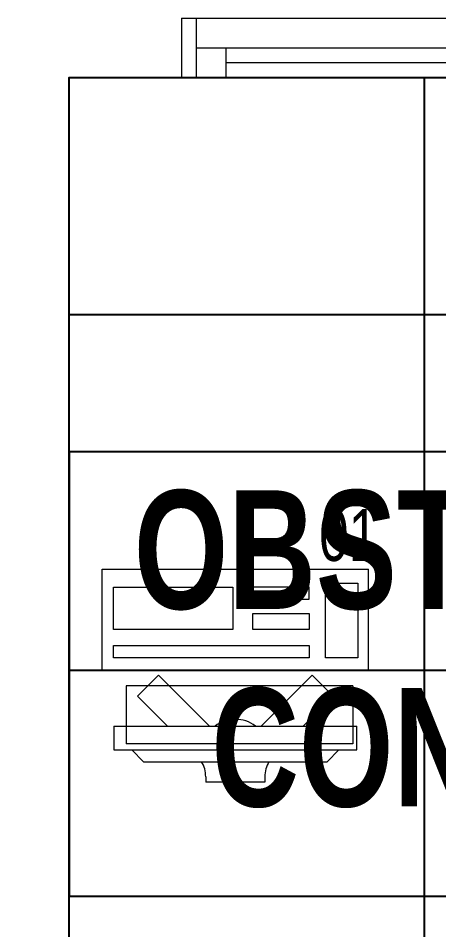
# Model space of a CAD drawing. Extents: x -12260 to 304645, y -29287 to 19916.
# Drawn here: x 25790 to 26500, y -4248 to -2710 of the extents above; entities that cross this region are included whole.
import ezdxf
from ezdxf import colors
from ezdxf.entities.mleader import LeaderData, LeaderLine
from ezdxf.math import Vec2, Vec3

# ---------------------------------------------------------------- set-up
doc = ezdxf.new("R2010")
doc.units = 0
doc.header["$LTSCALE"] = 0.25
doc.linetypes.add('DASHDOT', pattern=[25.4, 12.7, -6.35, 0, -6.35])
for name, color, linetype, lineweight in [('01-First Floor$0$72_EGR_BASE_TEXT', 252, 'Continuous', 5), ('01-First Floor$0$72_EGR_EQP_TAG', 142, 'Continuous', 5), ('01-First Floor$0$Aluminum', 251, 'Continuous', 5), ('01-First Floor$0$LOADING', 253, 'Continuous', 5), ('01-First Floor$0$Walls', 251, 'Continuous', 5), ('E-LITE-CLNG-CNDT', 6, 'DASHDOT', 35), ('T-DATA-TEXT', 2, 'Continuous', 25)]:
    doc.layers.add(name, color=color, linetype=linetype, lineweight=lineweight)
doc.layers.add('01-First Floor$0$FALSE CEILING', color=251, linetype='Continuous')
doc.styles.add('01-First Floor$0$X3G_ENTITY_257CFD', font='swisscl.ttf', dxfattribs={"height": 200})
doc.styles.add('01-First Floor$0$X3G_ENTITY_9EC9', font='swisscl.ttf', dxfattribs={"height": 0.2})
doc.styles.add('DC_Elc_Romans', font='elc_romans.shx', dxfattribs={"width": 0.7})

# ---------------------------------------------------------------- blocks, each defined once
blk = doc.blocks.new('01-First Floor$0$ITCWLS1-P')
at = {"layer": '01-First Floor$0$LOADING'}
for p, q in [((-0.17, 0.45), (-0.17, 0)), ((-0.17, 0.45), (0, 0.45)), ((0, 0.45), (0, 0)), ((-0.2651, 0.43, 0), (-0.3051, 0.43, 0)), ((-0.3051, 0.43, 0), (-0.3051, 0.02, 0)), ((-0.2651, 0.43, 0), (-0.2651, 0.02, 0)), ((-0.1496, 0.4305), (-0.1291, 0.4305)), ((-0.1291, 0.4305), (-0.1291, 0.4089)), ((-0.3251, 0.38, 0), (-0.3051, 0.4, 0)), ((-0.197, 0.4094), (-0.295, 0.4094)), ((-0.295, 0.0264), (-0.295, 0.4094)), ((-0.197, 0.0264), (-0.197, 0.4094)), ((-0.3251, 0.38, 0), (-0.3251, 0.07, 0)), ((-0.3503, 0.275), (-0.3596, 0.275)), ((-0.3596, 0.175), (-0.3596, 0.275)), ((-0.3503, 0.175), (-0.3596, 0.175)), ((-0.3251, 0.07, 0), (-0.3051, 0.05, 0)), ((-0.3051, 0.02, 0), (-0.2651, 0.02, 0)), ((-0.197, 0.0264), (-0.295, 0.0264)), ((-0.17, 0), (0, 0))]:
    blk.add_line(p, q, dxfattribs=at)
at = {"layer": '01-First Floor$0$LOADING', "extrusion": (2.48281e-10, 3.18408e-10, -1)}
for p, q in [((-0.2651, 0.3395), (-0.2144, 0.3902)), ((-0.1791, 0.3548), (-0.2144, 0.3902)), ((-0.2651, 0.2688), (-0.1791, 0.3548))]:
    blk.add_line(p, q, dxfattribs=at)
at = {"layer": '01-First Floor$0$LOADING', "extrusion": (2.48281e-10, -3.18408e-10, -1)}
for p, q in [((-0.2651, 0.1812), (-0.1791, 0.0952)), ((-0.2651, 0.1105), (-0.2144, 0.0598)), ((-0.1791, 0.0952), (-0.2144, 0.0598))]:
    blk.add_line(p, q, dxfattribs=at)
at = {"layer": '01-First Floor$0$LOADING'}
for points in [[(-0.1291, 0.4089), (-0.1291, 0.1), (-0.1496, 0.1), (-0.1496, 0.4305)], [(-0.1496, 0.1), (-0.1496, 0.1), (-0.1496, 0.1), (-0.1496, 0.1), (-0.1496, 0.1), (-0.1496, 0.1), (-0.1496, 0.1), (-0.1496, 0.1), (-0.1496, 0.1)], [(-0.1496, 0.1), (-0.1496, 0.1), (-0.1496, 0.1), (-0.1496, 0.1), (-0.1496, 0.1), (-0.1496, 0.1), (-0.1496, 0.1), (-0.1496, 0.1), (-0.1496, 0.1), (-0.1496, 0.1), (-0.1496, 0.1), (-0.1496, 0.1), (-0.1496, 0.1), (-0.1496, 0.1), (-0.1496, 0.1), (-0.1496, 0.1), (-0.1496, 0.1), (-0.1496, 0.1)], [(-0.1496, 0.1), (-0.1496, 0.1), (-0.1496, 0.1), (-0.1496, 0.1), (-0.1496, 0.1), (-0.1496, 0.1), (-0.1496, 0.1), (-0.1496, 0.1), (-0.1496, 0.1), (-0.1496, 0.1)], [(-0.1496, 0.1), (-0.1496, 0.1), (-0.1496, 0.1), (-0.1496, 0.1), (-0.1496, 0.1), (-0.1496, 0.1), (-0.1496, 0.1)], [(-0.1496, 0.1), (-0.1496, 0.1), (-0.1496, 0.1), (-0.1496, 0.1), (-0.1496, 0.1), (-0.1496, 0.1), (-0.1496, 0.1), (-0.1496, 0.1), (-0.1496, 0.1), (-0.1496, 0.1)], [(-0.1496, 0.1), (-0.1496, 0.1), (-0.1496, 0.1), (-0.1496, 0.1), (-0.1496, 0.1), (-0.1496, 0.1), (-0.1496, 0.1), (-0.1496, 0.1), (-0.1496, 0.1), (-0.1496, 0.1), (-0.1496, 0.1), (-0.1496, 0.1), (-0.1496, 0.1), (-0.1496, 0.1), (-0.1496, 0.1)], [(-0.1496, 0.1), (-0.1496, 0.1), (-0.1496, 0.1), (-0.1496, 0.1), (-0.1496, 0.1), (-0.1496, 0.1), (-0.1496, 0.1), (-0.1496, 0.1), (-0.1496, 0.1), (-0.1496, 0.1)], [(-0.1496, 0.1), (-0.1496, 0.1), (-0.1496, 0.1), (-0.1496, 0.1), (-0.1496, 0.1), (-0.1496, 0.1), (-0.1496, 0.1), (-0.1496, 0.1), (-0.1496, 0.1), (-0.1496, 0.1)], [(-0.1496, 0.1), (-0.1496, 0.1), (-0.1496, 0.1), (-0.1496, 0.1), (-0.1496, 0.1), (-0.1496, 0.1), (-0.1496, 0.1), (-0.1496, 0.1), (-0.1496, 0.1), (-0.1496, 0.1), (-0.1496, 0.1), (-0.1496, 0.1), (-0.1496, 0.1), (-0.1496, 0.1), (-0.1496, 0.1), (-0.1496, 0.1), (-0.1496, 0.1), (-0.1496, 0.1), (-0.1496, 0.1), (-0.1496, 0.1), (-0.1496, 0.1), (-0.1496, 0.1), (-0.1496, 0.1), (-0.1496, 0.1), (-0.1496, 0.1), (-0.1496, 0.1), (-0.1496, 0.1), (-0.1496, 0.1), (-0.1496, 0.1), (-0.1496, 0.1), (-0.1496, 0.1), (-0.1496, 0.1), (-0.1496, 0.1), (-0.1496, 0.1), (-0.1496, 0.1), (-0.1496, 0.1), (-0.1496, 0.1), (-0.1496, 0.1), (-0.1496, 0.1), (-0.1496, 0.1), (-0.1496, 0.1), (-0.1496, 0.1), (-0.1496, 0.1), (-0.1496, 0.1), (-0.1496, 0.1), (-0.1496, 0.1), (-0.1496, 0.1), (-0.1496, 0.1), (-0.1496, 0.1), (-0.1496, 0.1), (-0.1496, 0.1), (-0.1496, 0.1), (-0.1496, 0.1), (-0.1496, 0.1)], [(-0.1496, 0.1), (-0.1496, 0.1), (-0.1496, 0.1), (-0.1496, 0.1), (-0.1496, 0.1), (-0.1496, 0.1), (-0.1496, 0.1), (-0.1496, 0.1), (-0.1496, 0.1), (-0.1496, 0.1), (-0.1496, 0.1), (-0.1496, 0.1), (-0.1496, 0.1), (-0.1496, 0.1), (-0.1496, 0.1), (-0.1496, 0.1), (-0.1496, 0.1), (-0.1496, 0.1), (-0.1496, 0.1), (-0.1496, 0.1), (-0.1496, 0.1), (-0.1496, 0.1), (-0.1496, 0.1), (-0.1496, 0.1), (-0.1496, 0.1), (-0.1496, 0.1), (-0.1496, 0.1), (-0.1496, 0.1), (-0.1496, 0.1), (-0.1496, 0.1), (-0.1496, 0.1), (-0.1496, 0.1), (-0.1496, 0.1), (-0.1496, 0.1), (-0.1496, 0.1), (-0.1496, 0.1), (-0.1496, 0.1), (-0.1496, 0.1), (-0.1496, 0.1), (-0.1496, 0.1), (-0.1496, 0.1), (-0.1496, 0.1), (-0.1496, 0.1), (-0.1496, 0.1), (-0.1496, 0.1), (-0.1496, 0.1), (-0.1496, 0.1), (-0.1496, 0.1), (-0.1496, 0.1), (-0.1496, 0.1), (-0.1496, 0.1), (-0.1496, 0.1), (-0.1496, 0.1), (-0.1496, 0.1), (-0.1496, 0.1), (-0.1496, 0.1), (-0.1496, 0.1), (-0.1496, 0.1), (-0.1496, 0.1), (-0.1496, 0.1), (-0.1496, 0.1), (-0.1496, 0.1), (-0.1496, 0.1), (-0.1496, 0.1), (-0.1496, 0.1), (-0.1496, 0.1), (-0.1496, 0.1), (-0.1496, 0.1), (-0.1496, 0.1), (-0.1496, 0.1), (-0.1496, 0.1), (-0.1496, 0.1), (-0.1496, 0.1), (-0.1496, 0.1), (-0.1496, 0.1), (-0.1496, 0.1), (-0.1496, 0.1), (-0.1496, 0.1), (-0.1496, 0.1), (-0.1496, 0.1), (-0.1496, 0.1), (-0.1496, 0.1), (-0.1496, 0.1), (-0.1496, 0.1), (-0.1496, 0.1), (-0.1496, 0.1), (-0.1496, 0.1), (-0.1496, 0.1), (-0.1496, 0.1)], [(-0.1496, 0.1), (-0.1496, 0.1), (-0.1496, 0.1), (-0.1496, 0.1), (-0.1496, 0.1), (-0.1496, 0.1), (-0.1496, 0.1), (-0.1496, 0.1), (-0.1496, 0.1), (-0.1496, 0.1), (-0.1496, 0.1), (-0.1496, 0.1)], [(-0.1496, 0.1), (-0.1496, 0.1), (-0.1496, 0.1), (-0.1496, 0.1), (-0.1496, 0.1), (-0.1496, 0.1), (-0.1496, 0.1)], [(-0.1496, 0.1), (-0.1496, 0.1), (-0.1496, 0.1), (-0.1496, 0.1), (-0.1496, 0.1), (-0.1496, 0.1), (-0.1496, 0.1), (-0.1496, 0.1), (-0.1496, 0.1), (-0.1496, 0.1), (-0.1496, 0.1), (-0.1496, 0.1), (-0.1496, 0.1), (-0.1496, 0.1), (-0.1496, 0.1), (-0.1496, 0.1), (-0.1496, 0.1)], [(-0.1496, 0.1), (-0.1496, 0.1), (-0.1496, 0.1), (-0.1496, 0.1), (-0.1496, 0.1), (-0.1496, 0.1), (-0.1496, 0.1), (-0.1496, 0.1), (-0.1496, 0.1), (-0.1496, 0.1), (-0.1496, 0.1), (-0.1496, 0.1), (-0.1496, 0.1), (-0.1496, 0.1), (-0.1496, 0.1), (-0.1496, 0.1), (-0.1496, 0.1), (-0.1496, 0.1), (-0.1496, 0.1), (-0.1496, 0.1), (-0.1496, 0.1), (-0.1496, 0.1), (-0.1496, 0.1), (-0.1496, 0.1), (-0.1496, 0.1), (-0.1496, 0.1), (-0.1496, 0.1), (-0.1496, 0.1), (-0.1496, 0.1), (-0.1496, 0.1), (-0.1496, 0.1), (-0.1496, 0.1), (-0.1496, 0.1), (-0.1496, 0.1), (-0.1496, 0.1), (-0.1496, 0.1), (-0.1496, 0.1), (-0.1496, 0.1), (-0.1496, 0.1), (-0.1496, 0.1), (-0.1496, 0.1), (-0.1496, 0.1), (-0.1496, 0.1), (-0.1496, 0.1), (-0.1496, 0.1), (-0.1496, 0.1), (-0.1496, 0.1), (-0.1496, 0.1), (-0.1496, 0.1), (-0.1496, 0.1), (-0.1496, 0.1), (-0.1496, 0.1), (-0.1496, 0.1), (-0.1496, 0.1), (-0.1496, 0.1), (-0.1496, 0.1), (-0.1496, 0.1), (-0.1496, 0.1), (-0.1496, 0.1), (-0.1496, 0.1), (-0.1496, 0.1), (-0.1496, 0.1), (-0.1496, 0.1), (-0.1496, 0.1), (-0.1496, 0.1), (-0.1496, 0.1), (-0.1496, 0.1), (-0.1496, 0.1), (-0.1496, 0.1), (-0.1496, 0.1), (-0.1496, 0.1), (-0.1496, 0.1), (-0.1496, 0.1), (-0.1496, 0.1), (-0.1496, 0.1), (-0.1496, 0.1), (-0.1496, 0.1), (-0.1496, 0.1), (-0.1496, 0.1), (-0.1496, 0.1), (-0.1496, 0.1), (-0.1496, 0.1), (-0.1496, 0.1), (-0.1496, 0.1), (-0.1496, 0.1), (-0.1496, 0.1), (-0.1496, 0.1), (-0.1496, 0.1), (-0.1496, 0.1), (-0.1496, 0.1), (-0.1496, 0.1), (-0.1496, 0.1), (-0.1496, 0.1), (-0.1496, 0.1), (-0.1496, 0.1), (-0.1496, 0.1), (-0.1496, 0.1), (-0.1496, 0.1), (-0.1496, 0.1), (-0.1496, 0.1), (-0.1496, 0.1), (-0.1496, 0.1), (-0.1496, 0.1), (-0.1496, 0.1), (-0.1496, 0.1), (-0.1496, 0.1), (-0.1496, 0.1), (-0.1496, 0.1), (-0.1496, 0.1), (-0.1496, 0.1), (-0.1496, 0.1)], [(-0.1496, 0.1), (-0.1496, 0.1), (-0.1496, 0.1), (-0.1496, 0.1), (-0.1496, 0.1), (-0.1496, 0.1), (-0.1496, 0.1), (-0.1496, 0.1)]]:
    blk.add_lwpolyline(points, dxfattribs=at)
for points in [[(-0.1019, 0.4305), (-0.0304, 0.4305), (-0.0304, 0.2294), (-0.1019, 0.2294)], [(-0.1019, 0.1954), (-0.0747, 0.1954), (-0.0747, 0.1), (-0.1019, 0.1)], [(-0.0304, 0.1954), (-0.0508, 0.1954), (-0.0508, 0.1), (-0.0304, 0.1)], [(-0.1496, 0.1), (-0.1496, 0.1), (-0.1496, 0.1), (-0.1496, 0.1), (-0.1496, 0.1), (-0.1496, 0.1), (-0.1496, 0.1), (-0.1496, 0.1), (-0.1496, 0.1), (-0.1496, 0.1), (-0.1496, 0.1), (-0.1496, 0.1), (-0.1496, 0.1), (-0.1496, 0.1), (-0.1496, 0.1), (-0.1496, 0.1), (-0.1496, 0.1), (-0.1496, 0.1), (-0.1496, 0.1), (-0.1496, 0.1), (-0.1496, 0.1), (-0.1496, 0.1), (-0.1496, 0.1), (-0.1496, 0.1), (-0.1496, 0.1), (-0.1496, 0.1), (-0.1496, 0.1), (-0.1496, 0.1), (-0.1496, 0.1), (-0.1496, 0.1), (-0.1496, 0.1), (-0.1496, 0.1), (-0.1496, 0.1), (-0.1496, 0.1), (-0.1496, 0.1), (-0.1496, 0.1), (-0.1496, 0.1), (-0.1496, 0.1), (-0.1496, 0.1), (-0.1496, 0.1), (-0.1496, 0.1), (-0.1496, 0.1), (-0.1496, 0.1), (-0.1496, 0.1), (-0.1496, 0.1), (-0.1496, 0.1), (-0.1496, 0.1), (-0.1496, 0.1), (-0.1496, 0.1), (-0.1496, 0.1), (-0.1496, 0.1), (-0.1496, 0.1), (-0.1496, 0.1), (-0.1496, 0.1), (-0.1496, 0.1), (-0.1496, 0.1), (-0.1496, 0.1), (-0.1496, 0.1), (-0.1496, 0.1), (-0.1496, 0.1), (-0.1496, 0.1), (-0.1496, 0.1), (-0.1496, 0.1), (-0.1496, 0.1), (-0.1496, 0.1), (-0.1496, 0.1), (-0.1496, 0.1), (-0.1496, 0.1), (-0.1496, 0.1), (-0.1496, 0.1), (-0.1496, 0.1), (-0.1496, 0.1), (-0.1496, 0.1), (-0.1496, 0.1), (-0.1496, 0.1), (-0.1496, 0.1), (-0.1496, 0.1), (-0.1496, 0.1), (-0.1496, 0.1), (-0.1496, 0.1), (-0.1496, 0.1), (-0.1496, 0.1), (-0.1496, 0.1), (-0.1496, 0.1), (-0.1496, 0.1), (-0.1496, 0.1), (-0.1496, 0.1), (-0.1496, 0.1), (-0.1496, 0.1), (-0.1496, 0.1), (-0.1496, 0.1), (-0.1496, 0.1), (-0.1496, 0.1), (-0.1496, 0.1), (-0.1496, 0.1), (-0.1496, 0.1), (-0.1496, 0.1), (-0.1496, 0.1), (-0.1496, 0.1), (-0.1496, 0.1), (-0.1496, 0.1), (-0.1496, 0.1), (-0.1496, 0.1), (-0.1496, 0.1), (-0.1496, 0.1), (-0.1496, 0.1), (-0.1496, 0.1), (-0.1496, 0.1), (-0.1496, 0.1), (-0.1496, 0.1), (-0.1496, 0.1), (-0.1496, 0.1), (-0.1496, 0.1), (-0.1496, 0.1), (-0.1496, 0.1), (-0.1496, 0.1), (-0.1496, 0.1), (-0.1496, 0.1), (-0.1496, 0.1), (-0.1496, 0.1), (-0.1496, 0.1), (-0.1496, 0.1), (-0.1496, 0.1), (-0.1496, 0.1), (-0.1496, 0.1), (-0.1496, 0.1), (-0.1496, 0.1), (-0.1496, 0.1), (-0.1496, 0.1), (-0.1496, 0.1), (-0.1496, 0.1), (-0.1496, 0.1), (-0.1496, 0.1), (-0.1496, 0.1), (-0.1496, 0.1), (-0.1496, 0.1), (-0.1496, 0.1), (-0.1496, 0.1), (-0.1496, 0.1), (-0.1496, 0.1), (-0.1496, 0.1), (-0.1496, 0.1), (-0.1496, 0.1), (-0.1496, 0.1), (-0.1496, 0.1), (-0.1496, 0.1), (-0.1496, 0.1), (-0.1496, 0.1), (-0.1496, 0.1), (-0.1496, 0.1), (-0.1496, 0.1), (-0.1496, 0.1), (-0.1496, 0.1), (-0.1496, 0.1), (-0.1496, 0.1), (-0.1496, 0.1), (-0.1496, 0.1), (-0.1496, 0.1), (-0.1496, 0.1), (-0.1496, 0.1), (-0.1496, 0.1), (-0.1496, 0.1), (-0.1496, 0.1), (-0.1496, 0.1), (-0.1496, 0.1), (-0.1496, 0.1), (-0.1496, 0.1), (-0.1496, 0.1), (-0.1496, 0.1), (-0.1496, 0.1), (-0.1496, 0.1), (-0.1496, 0.1), (-0.1496, 0.1), (-0.1496, 0.1), (-0.1496, 0.1), (-0.1496, 0.1), (-0.1496, 0.1), (-0.1496, 0.1), (-0.1496, 0.1), (-0.1496, 0.1), (-0.1496, 0.1), (-0.1496, 0.1), (-0.1496, 0.1), (-0.1496, 0.1), (-0.1496, 0.1), (-0.1496, 0.1), (-0.1496, 0.1), (-0.1496, 0.1), (-0.1496, 0.1), (-0.1496, 0.1), (-0.1496, 0.1), (-0.1496, 0.1), (-0.1496, 0.1), (-0.1496, 0.1), (-0.1496, 0.1), (-0.1496, 0.1), (-0.1496, 0.1), (-0.1496, 0.1), (-0.1496, 0.1), (-0.1496, 0.1), (-0.1496, 0.1), (-0.1496, 0.1), (-0.1496, 0.1), (-0.1496, 0.1), (-0.1496, 0.1), (-0.1496, 0.1), (-0.1496, 0.1), (-0.1496, 0.1), (-0.1496, 0.1), (-0.1496, 0.1), (-0.1496, 0.1), (-0.1496, 0.1), (-0.1496, 0.1), (-0.1496, 0.1), (-0.1496, 0.1), (-0.1496, 0.1), (-0.1496, 0.1), (-0.1496, 0.1), (-0.1496, 0.1), (-0.1496, 0.1), (-0.1496, 0.1), (-0.1496, 0.1), (-0.1496, 0.1), (-0.1496, 0.1), (-0.1496, 0.1), (-0.1496, 0.1), (-0.1496, 0.1), (-0.1496, 0.1), (-0.1496, 0.1), (-0.1496, 0.1), (-0.1496, 0.1), (-0.1496, 0.1), (-0.1496, 0.1), (-0.1496, 0.1), (-0.1496, 0.1), (-0.1496, 0.1), (-0.1496, 0.1), (-0.1496, 0.1), (-0.1496, 0.1), (-0.1496, 0.1), (-0.1496, 0.1), (-0.1496, 0.1), (-0.1496, 0.1), (-0.1496, 0.1), (-0.1496, 0.1), (-0.1496, 0.1), (-0.1496, 0.1), (-0.1496, 0.1), (-0.1496, 0.1), (-0.1496, 0.1), (-0.1496, 0.1), (-0.1496, 0.1), (-0.1496, 0.1), (-0.1496, 0.1), (-0.1496, 0.1), (-0.1496, 0.1), (-0.1496, 0.1), (-0.1496, 0.1), (-0.1496, 0.1), (-0.1496, 0.1), (-0.1496, 0.1), (-0.1496, 0.1), (-0.1496, 0.1), (-0.1496, 0.1), (-0.1496, 0.1), (-0.1496, 0.1), (-0.1496, 0.1), (-0.1496, 0.1), (-0.1496, 0.1), (-0.1496, 0.1), (-0.1496, 0.1), (-0.1496, 0.1), (-0.1496, 0.1), (-0.1496, 0.1), (-0.1496, 0.1), (-0.1496, 0.1), (-0.1496, 0.1)], [(-0.1496, 0.1), (-0.1496, 0.1), (-0.1496, 0.1), (-0.1496, 0.1), (-0.1496, 0.1), (-0.1496, 0.1), (-0.1496, 0.1), (-0.1496, 0.1), (-0.1496, 0.1), (-0.1496, 0.1), (-0.1496, 0.1), (-0.1496, 0.1), (-0.1496, 0.1), (-0.1496, 0.1), (-0.1496, 0.1), (-0.1496, 0.1), (-0.1496, 0.1), (-0.1496, 0.1), (-0.1496, 0.1), (-0.1496, 0.1), (-0.1496, 0.1), (-0.1496, 0.1), (-0.1496, 0.1), (-0.1496, 0.1), (-0.1496, 0.1), (-0.1496, 0.1), (-0.1496, 0.1), (-0.1496, 0.1), (-0.1496, 0.1), (-0.1496, 0.1), (-0.1496, 0.1), (-0.1496, 0.1), (-0.1496, 0.1), (-0.1496, 0.1), (-0.1496, 0.1), (-0.1496, 0.1), (-0.1496, 0.1), (-0.1496, 0.1), (-0.1496, 0.1), (-0.1496, 0.1), (-0.1496, 0.1), (-0.1496, 0.1), (-0.1496, 0.1), (-0.1496, 0.1), (-0.1496, 0.1), (-0.1496, 0.1), (-0.1496, 0.1), (-0.1496, 0.1), (-0.1496, 0.1), (-0.1496, 0.1), (-0.1496, 0.1), (-0.1496, 0.1), (-0.1496, 0.1), (-0.1496, 0.1), (-0.1496, 0.1), (-0.1496, 0.1), (-0.1496, 0.1), (-0.1496, 0.1), (-0.1496, 0.1), (-0.1496, 0.1), (-0.1496, 0.1), (-0.1496, 0.1), (-0.1496, 0.1), (-0.1496, 0.1), (-0.1496, 0.1), (-0.1496, 0.1), (-0.1496, 0.1), (-0.1496, 0.1), (-0.1496, 0.1), (-0.1496, 0.1), (-0.1496, 0.1), (-0.1496, 0.1), (-0.1496, 0.1), (-0.1496, 0.1), (-0.1496, 0.1), (-0.1496, 0.1), (-0.1496, 0.1), (-0.1496, 0.1), (-0.1496, 0.1), (-0.1496, 0.1), (-0.1496, 0.1), (-0.1496, 0.1), (-0.1496, 0.1), (-0.1496, 0.1), (-0.1496, 0.1), (-0.1496, 0.1), (-0.1496, 0.1), (-0.1496, 0.1), (-0.1496, 0.1), (-0.1496, 0.1), (-0.1496, 0.1), (-0.1496, 0.1), (-0.1496, 0.1), (-0.1496, 0.1), (-0.1496, 0.1), (-0.1496, 0.1), (-0.1496, 0.1), (-0.1496, 0.1), (-0.1496, 0.1), (-0.1496, 0.1), (-0.1496, 0.1), (-0.1496, 0.1), (-0.1496, 0.1), (-0.1496, 0.1), (-0.1496, 0.1), (-0.1496, 0.1), (-0.1496, 0.1), (-0.1496, 0.1), (-0.1496, 0.1), (-0.1496, 0.1), (-0.1496, 0.1), (-0.1496, 0.1), (-0.1496, 0.1), (-0.1496, 0.1), (-0.1496, 0.1), (-0.1496, 0.1), (-0.1496, 0.1), (-0.1496, 0.1), (-0.1496, 0.1), (-0.1496, 0.1), (-0.1496, 0.1), (-0.1496, 0.1), (-0.1496, 0.1), (-0.1496, 0.1), (-0.1496, 0.1), (-0.1496, 0.1), (-0.1496, 0.1), (-0.1496, 0.1), (-0.1496, 0.1), (-0.1496, 0.1), (-0.1496, 0.1), (-0.1496, 0.1), (-0.1496, 0.1), (-0.1496, 0.1), (-0.1496, 0.1), (-0.1496, 0.1), (-0.1496, 0.1), (-0.1496, 0.1), (-0.1496, 0.1), (-0.1496, 0.1), (-0.1496, 0.1), (-0.1496, 0.1), (-0.1496, 0.1), (-0.1496, 0.1), (-0.1496, 0.1), (-0.1496, 0.1), (-0.1496, 0.1), (-0.1496, 0.1), (-0.1496, 0.1), (-0.1496, 0.1), (-0.1496, 0.1), (-0.1496, 0.1), (-0.1496, 0.1), (-0.1496, 0.1), (-0.1496, 0.1), (-0.1496, 0.1), (-0.1496, 0.1), (-0.1496, 0.1), (-0.1496, 0.1), (-0.1496, 0.1), (-0.1496, 0.1), (-0.1496, 0.1), (-0.1496, 0.1), (-0.1496, 0.1), (-0.1496, 0.1), (-0.1496, 0.1), (-0.1496, 0.1), (-0.1496, 0.1), (-0.1496, 0.1), (-0.1496, 0.1), (-0.1496, 0.1), (-0.1496, 0.1), (-0.1496, 0.1), (-0.1496, 0.1), (-0.1496, 0.1), (-0.1496, 0.1), (-0.1496, 0.1), (-0.1496, 0.1), (-0.1496, 0.1), (-0.1496, 0.1), (-0.1496, 0.1), (-0.1496, 0.1), (-0.1496, 0.1), (-0.1496, 0.1), (-0.1496, 0.1), (-0.1496, 0.1), (-0.1496, 0.1), (-0.1496, 0.1), (-0.1496, 0.1), (-0.1496, 0.1), (-0.1496, 0.1), (-0.1496, 0.1), (-0.1496, 0.1), (-0.1496, 0.1), (-0.1496, 0.1), (-0.1496, 0.1), (-0.1496, 0.1), (-0.1496, 0.1), (-0.1496, 0.1), (-0.1496, 0.1), (-0.1496, 0.1), (-0.1496, 0.1), (-0.1496, 0.1), (-0.1496, 0.1), (-0.1496, 0.1), (-0.1496, 0.1), (-0.1496, 0.1), (-0.1496, 0.1), (-0.1496, 0.1), (-0.1496, 0.1), (-0.1496, 0.1), (-0.1496, 0.1), (-0.1496, 0.1), (-0.1496, 0.1)], [(-0.1496, 0.1), (-0.1496, 0.1), (-0.1496, 0.1), (-0.1496, 0.1), (-0.1496, 0.1), (-0.1496, 0.1), (-0.1496, 0.1), (-0.1496, 0.1), (-0.1496, 0.1), (-0.1496, 0.1), (-0.1496, 0.1), (-0.1496, 0.1), (-0.1496, 0.1), (-0.1496, 0.1), (-0.1496, 0.1), (-0.1496, 0.1), (-0.1496, 0.1), (-0.1496, 0.1), (-0.1496, 0.1), (-0.1496, 0.1), (-0.1496, 0.1), (-0.1496, 0.1), (-0.1496, 0.1), (-0.1496, 0.1), (-0.1496, 0.1), (-0.1496, 0.1), (-0.1496, 0.1), (-0.1496, 0.1), (-0.1496, 0.1), (-0.1496, 0.1), (-0.1496, 0.1), (-0.1496, 0.1), (-0.1496, 0.1), (-0.1496, 0.1), (-0.1496, 0.1), (-0.1496, 0.1), (-0.1496, 0.1), (-0.1496, 0.1), (-0.1496, 0.1), (-0.1496, 0.1), (-0.1496, 0.1), (-0.1496, 0.1), (-0.1496, 0.1), (-0.1496, 0.1), (-0.1496, 0.1), (-0.1496, 0.1), (-0.1496, 0.1), (-0.1496, 0.1), (-0.1496, 0.1), (-0.1496, 0.1), (-0.1496, 0.1), (-0.1496, 0.1), (-0.1496, 0.1), (-0.1496, 0.1), (-0.1496, 0.1), (-0.1496, 0.1), (-0.1496, 0.1), (-0.1496, 0.1), (-0.1496, 0.1), (-0.1496, 0.1), (-0.1496, 0.1), (-0.1496, 0.1), (-0.1496, 0.1), (-0.1496, 0.1), (-0.1496, 0.1), (-0.1496, 0.1), (-0.1496, 0.1), (-0.1496, 0.1), (-0.1496, 0.1), (-0.1496, 0.1), (-0.1496, 0.1), (-0.1496, 0.1), (-0.1496, 0.1), (-0.1496, 0.1), (-0.1496, 0.1), (-0.1496, 0.1), (-0.1496, 0.1), (-0.1496, 0.1), (-0.1496, 0.1), (-0.1496, 0.1), (-0.1496, 0.1), (-0.1496, 0.1), (-0.1496, 0.1), (-0.1496, 0.1), (-0.1496, 0.1), (-0.1496, 0.1), (-0.1496, 0.1), (-0.1496, 0.1), (-0.1496, 0.1), (-0.1496, 0.1), (-0.1496, 0.1), (-0.1496, 0.1), (-0.1496, 0.1), (-0.1496, 0.1), (-0.1496, 0.1), (-0.1496, 0.1), (-0.1496, 0.1), (-0.1496, 0.1), (-0.1496, 0.1), (-0.1496, 0.1), (-0.1496, 0.1), (-0.1496, 0.1), (-0.1496, 0.1), (-0.1496, 0.1), (-0.1496, 0.1), (-0.1496, 0.1), (-0.1496, 0.1), (-0.1496, 0.1), (-0.1496, 0.1), (-0.1496, 0.1), (-0.1496, 0.1), (-0.1496, 0.1), (-0.1496, 0.1), (-0.1496, 0.1), (-0.1496, 0.1), (-0.1496, 0.1), (-0.1496, 0.1), (-0.1496, 0.1), (-0.1496, 0.1), (-0.1496, 0.1), (-0.1496, 0.1), (-0.1496, 0.1), (-0.1496, 0.1), (-0.1496, 0.1), (-0.1496, 0.1), (-0.1496, 0.1), (-0.1496, 0.1), (-0.1496, 0.1), (-0.1496, 0.1), (-0.1496, 0.1), (-0.1496, 0.1), (-0.1496, 0.1), (-0.1496, 0.1), (-0.1496, 0.1), (-0.1496, 0.1), (-0.1496, 0.1), (-0.1496, 0.1), (-0.1496, 0.1), (-0.1496, 0.1), (-0.1496, 0.1), (-0.1496, 0.1), (-0.1496, 0.1), (-0.1496, 0.1), (-0.1496, 0.1), (-0.1496, 0.1), (-0.1496, 0.1), (-0.1496, 0.1), (-0.1496, 0.1), (-0.1496, 0.1), (-0.1496, 0.1), (-0.1496, 0.1), (-0.1496, 0.1), (-0.1496, 0.1), (-0.1496, 0.1), (-0.1496, 0.1), (-0.1496, 0.1), (-0.1496, 0.1), (-0.1496, 0.1), (-0.1496, 0.1), (-0.1496, 0.1), (-0.1496, 0.1), (-0.1496, 0.1), (-0.1496, 0.1), (-0.1496, 0.1), (-0.1496, 0.1), (-0.1496, 0.1), (-0.1496, 0.1), (-0.1496, 0.1), (-0.1496, 0.1), (-0.1496, 0.1), (-0.1496, 0.1), (-0.1496, 0.1), (-0.1496, 0.1), (-0.1496, 0.1), (-0.1496, 0.1), (-0.1496, 0.1), (-0.1496, 0.1), (-0.1496, 0.1), (-0.1496, 0.1), (-0.1496, 0.1), (-0.1496, 0.1), (-0.1496, 0.1), (-0.1496, 0.1), (-0.1496, 0.1), (-0.1496, 0.1), (-0.1496, 0.1), (-0.1496, 0.1), (-0.1496, 0.1), (-0.1496, 0.1), (-0.1496, 0.1), (-0.1496, 0.1), (-0.1496, 0.1), (-0.1496, 0.1), (-0.1496, 0.1), (-0.1496, 0.1), (-0.1496, 0.1), (-0.1496, 0.1), (-0.1496, 0.1), (-0.1496, 0.1), (-0.1496, 0.1), (-0.1496, 0.1), (-0.1496, 0.1), (-0.1496, 0.1), (-0.1496, 0.1), (-0.1496, 0.1), (-0.1496, 0.1), (-0.1496, 0.1), (-0.1496, 0.1), (-0.1496, 0.1), (-0.1496, 0.1), (-0.1496, 0.1), (-0.1496, 0.1), (-0.1496, 0.1), (-0.1496, 0.1), (-0.1496, 0.1), (-0.1496, 0.1), (-0.1496, 0.1), (-0.1496, 0.1), (-0.1496, 0.1)], [(-0.1496, 0.0727), (-0.0236, 0.0727), (-0.0236, 0.0182), (-0.1496, 0.0182)]]:
    blk.add_lwpolyline(points, close=True, dxfattribs=at)
for centre, radius, start, end in [((-0.3503, 0.325), 0.05, 270, 300.3093), ((-0.3089, 0.225), 0.0556, 321.9431, 38.0569), ((-0.3503, 0.125), 0.05, 59.6907, 90)]:
    blk.add_arc(centre, radius, start, end, dxfattribs=at)
blk = doc.blocks.new('01-First Floor$0$A$C37be4daf')
at = {"layer": '01-First Floor$0$Aluminum'}
for p, q in [((1416, 598.2), (216, 598.2)), ((241, 498.2), (241, 598.2)), ((291, 548.2), (291, 598.2)), ((1341, 548.2), (1341, 598.2)), ((1391, 498.2), (1391, 598.2)), ((291, 573.2), (1341, 573.2)), ((1391, 548.2), (241, 548.2)), ((1416, 498.2), (216, 498.2))]:
    blk.add_line(p, q, dxfattribs=at)
at = {"layer": '01-First Floor$0$Walls'}
for p, q in [((216, 498.2), (216, 598.2)), ((1416, 498.2), (1416, 598.2))]:
    blk.add_line(p, q, dxfattribs=at)
blk = doc.blocks.new('01-First Floor')
at = {"layer": '01-First Floor$0$FALSE CEILING', "linetype": 'Continuous'}
for p, q in [((26476, -6810), (26476, -2810)), ((25876, -3210), (29376, -3210)), ((25876, -3810), (29376, -3810))]:
    blk.add_line(p, q, dxfattribs=at)
at = {"layer": '01-First Floor$0$FALSE CEILING'}
blk.add_lwpolyline([(29376, -6810), (25876, -6810), (25876, -2810), (29376, -2810)], close=True, dxfattribs=at)
at = {"layer": '01-First Floor$0$FALSE CEILING', "elevation": -0.1}
blk.add_lwpolyline([(25876, -3441.4), (25876, -4191.4), (27376, -4191.4), (27376, -3441.4)], close=True, dxfattribs=at)
at = {"layer": '01-First Floor$0$LOADING', "elevation": -0.1}
blk.add_lwpolyline([(25876, -3441.4), (25876, -4191.4), (27376, -4191.4), (27376, -3441.4)], close=True, dxfattribs=at)
at = {"layer": '01-First Floor$0$Walls'}
for p, q in [((25876, -2810), (25876, -5730)), ((29376, -2810), (25876, -2810))]:
    blk.add_line(p, q, dxfattribs=at)
at = {"rotation": 180}
blk.add_blockref('01-First Floor$0$A$C37be4daf', (27481.4, -2211.8), dxfattribs=at)
at = {"layer": '01-First Floor$0$LOADING', "extrusion": (-1.93991e-16, 8.01373e-06, 1), "xscale": 1000.000000000013, "yscale": 1000.000000000013, "zscale": 1000.000000000013, "rotation": 90.00000000000001}
blk.add_blockref('01-First Floor$0$ITCWLS1-P', (26381.5, -3639.5, -0.1), dxfattribs=at)
at = {"layer": '01-First Floor$0$72_EGR_BASE_TEXT', "insert": (27733.3, -3506.6), "char_height": 200, "width": 3714.666, "attachment_point": 2, "style": '01-First Floor$0$X3G_ENTITY_9EC9'}
blk.add_mtext('{\\fSwis721 LtCn BT|b1|i0|c0|p34;OBSTETRICS AND GYNAECOLOGY CONSULTATION / EXAMINATION ROOM}', dxfattribs=at)
at = {"layer": '01-First Floor$0$72_EGR_EQP_TAG', "insert": (26348, -3538.2, -0.1), "char_height": 87.47, "attachment_point": 2, "style": '01-First Floor$0$X3G_ENTITY_257CFD'}
blk.add_mtext('01', dxfattribs=at)
blk = doc.blocks.new('DC_Arrow-ArrowEllipse')
at = {"color": 0}
blk.add_ellipse((0, 0), major_axis=(0.4, 0), ratio=0.4, dxfattribs=at)
at = {"color": 0, "ltscale": 0.5}
blk.add_solid([(-1.4, 0.1667), (-0.4, 0), (-1.4, -0.1667)], dxfattribs=at)

msp = doc.modelspace()

# ---------------------------------------------------------------- block references
at = {"layer": 'E-LITE-CLNG-CNDT'}
msp.add_blockref('01-First Floor', (0, 0), dxfattribs=at)

# ---------------------------------------------------------------- leaders
at = {"layer": 'T-DATA-TEXT'}
ml = msp.add_multileader_mtext('Standard', dxfattribs=at)
ml.set_content('DOWN TO SOUND RACK\\PIN DATA ROOM  ', color=256, style='DC_Elc_Romans')
ml.set_leader_properties(color=45)
ml.build(insert=Vec2(0, 0))
ml.multileader.update_dxf_attribs({"dogleg_length": 2, "arrow_head_size": 200, "scale": 100})
ctx = ml.context
ctx.base_point, ctx.scale, ctx.char_height, ctx.arrow_head_size, ctx.landing_gap_size, ctx.plane_origin = Vec3(21849.7, -2902.8, -0.1), 100, 200, 200, 200, Vec3(30745.4, -726.1, -0.1)
notes = []
notes.append((ctx, [(0, (1, 1, 0), (21649.7, -2902.8, -0.1), (1, 0), 200, [(0, [(20974.2, -2758.5, -0.1)], 0, [])])]))
ctx.mtext.insert, ctx.mtext.width, ctx.mtext.flow_direction = Vec3(22049.7, -2802.8, -0.1), 2820.295, 5
ml = msp.add_multileader_mtext('Standard', dxfattribs=at)
ml.set_content('LINE 9 TO SOUND RACK\\PIN DATA ROOM  ', color=256, style='DC_Elc_Romans')
ml.set_leader_properties(color=45)
ml.set_arrow_properties(name='DC_Arrow-ArrowEllipse')
ml.build(insert=Vec2(0, 0))
ml.multileader.update_dxf_attribs({"dogleg_length": 2, "arrow_head_size": 200, "scale": 100})
ctx = ml.context
ctx.base_point, ctx.scale, ctx.char_height, ctx.arrow_head_size, ctx.landing_gap_size, ctx.plane_origin = Vec3(16665.2, -4318.2), 100, 200, 200, 200, Vec3(27116.8, 2558.3)
notes.append((ctx, [(0, (1, 1, 0), (16465.2, -4318.2), (1, 0), 200, [(0, [(15276, -3169)], 0, [])])]))
ctx.mtext.insert, ctx.mtext.width, ctx.mtext.flow_direction = Vec3(16865.2, -4218.2), 2820.295, 5
for ctx, leaders in notes:
    for number, flags, end, landing, length, lines in leaders:
        leader = LeaderData()
        leader.index, (leader.has_last_leader_line, leader.has_dogleg_vector, leader.attachment_direction) = number, flags
        leader.last_leader_point, leader.dogleg_vector, leader.dogleg_length = Vec3(end), Vec3(landing), length
        for number, points, colour, breaks in lines:
            line = LeaderLine()
            line.index, line.vertices, line.color, line.breaks = number, Vec3.list(points), colors.encode_raw_color(colour), breaks
            leader.lines.append(line)
        ctx.leaders.append(leader)

doc.saveas('drawing.dxf')
